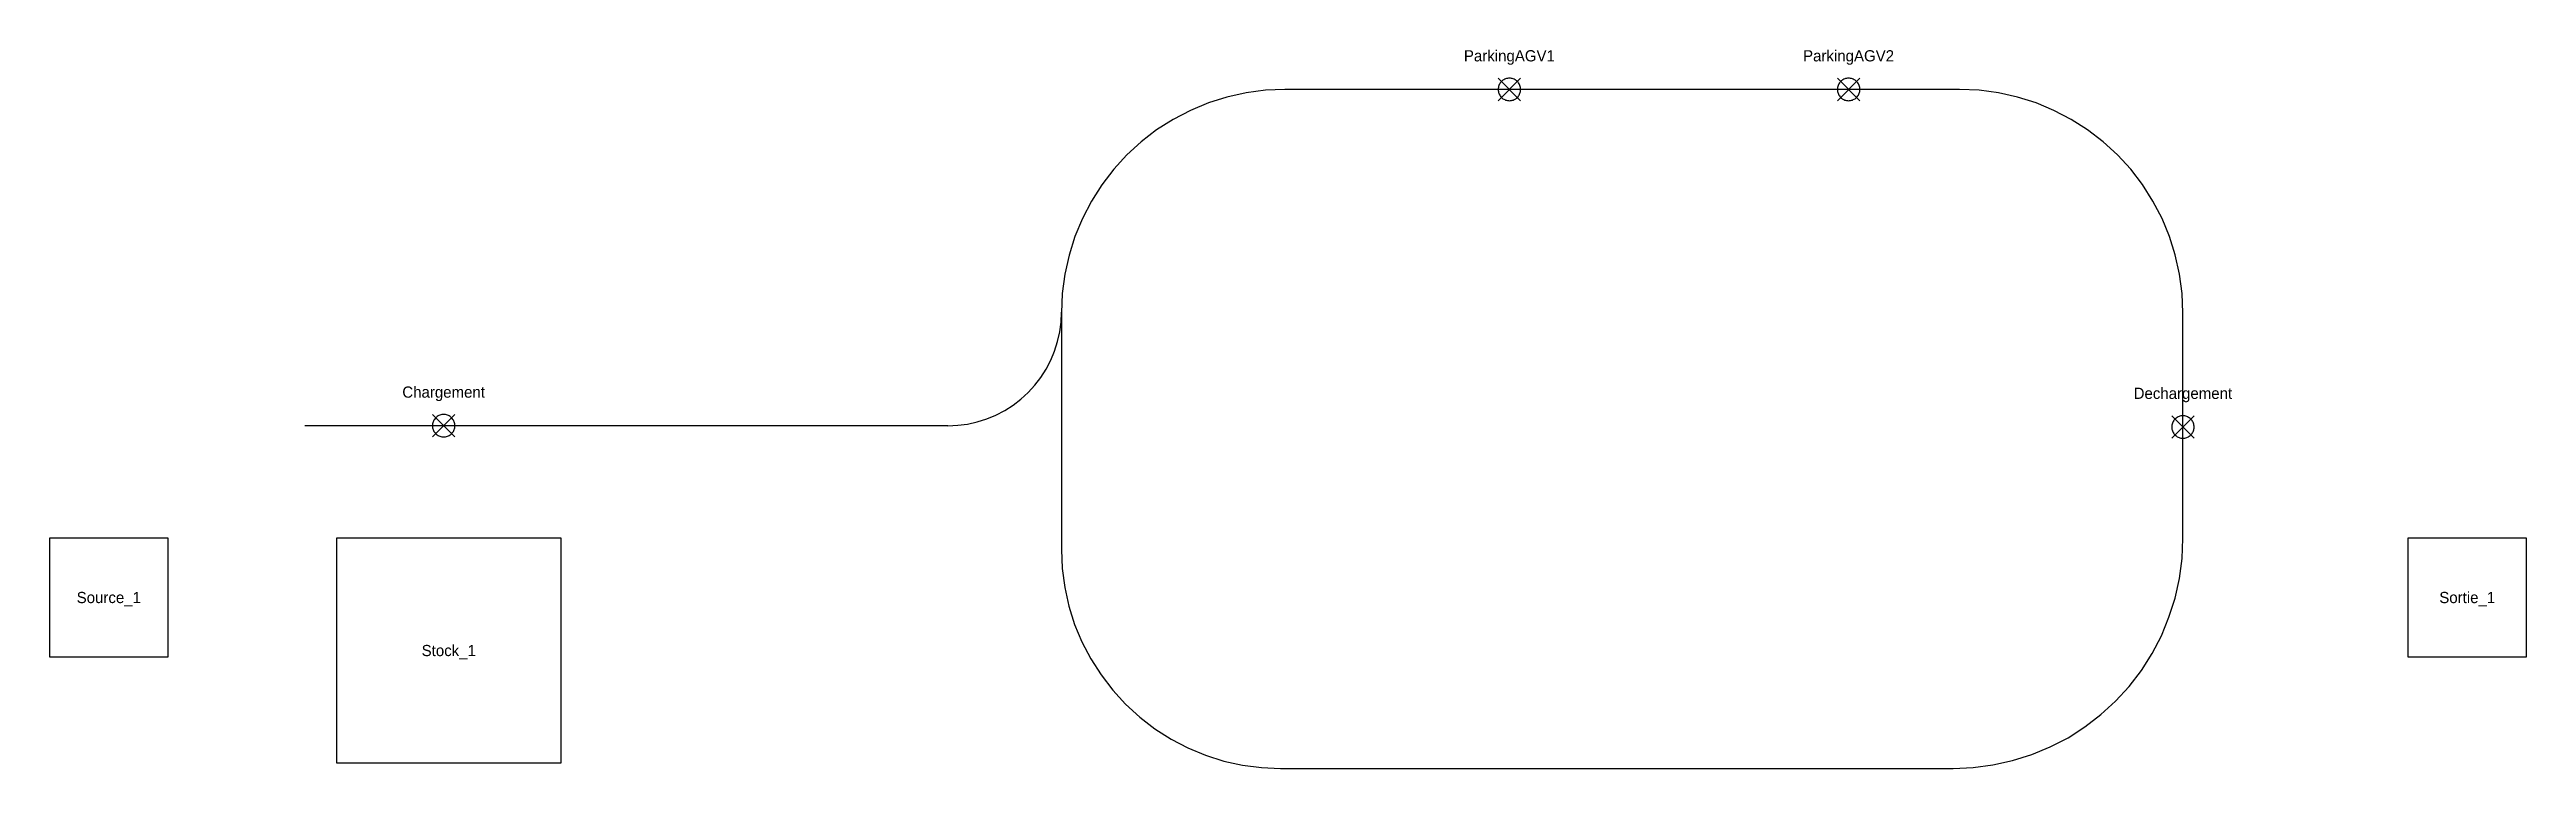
# Model space of a CAD drawing. Extents: x -9 to 13.1, y -6.1 to 0.4.
import ezdxf
from ezdxf.enums import TextEntityAlignment as Align

# ---------------------------------------------------------------- set-up
doc = ezdxf.new("R2010")
doc.units = 0
doc.header["$MEASUREMENT"] = 0
for name, color, linetype in [('AGVpath', 7, 'CONTINUOUS'), ('ControlPoints', 7, 'CONTINUOUS'), ('Resources', 7, 'CONTINUOUS')]:
    doc.layers.add(name, color=color, linetype=linetype)

msp = doc.modelspace()

# ---------------------------------------------------------------- linework, layer by layer
at = {"layer": 'AGVpath', "color": 1}
for p, q in [((1.159, -0.191), (1.005, -0.271)), ((1.319, -0.125), (1.159, -0.191)), ((1.484, -0.072), (1.319, -0.125)), ((1.654, -0.035), (1.484, -0.072)), ((1.826, -0.012), (1.654, -0.035)), ((1.999, -0.005), (1.826, -0.012)), ((8.008, -0.005), (1.999, -0.005)), ((8.181, -0.012), (8.008, -0.005)), ((8.353, -0.035), (8.181, -0.012)), ((8.522, -0.072), (8.353, -0.035)), ((8.688, -0.125), (8.522, -0.072)), ((8.848, -0.191), (8.688, -0.125)), ((9.002, -0.271), (8.848, -0.191)), ((0.858, -0.364), (0.721, -0.47)), ((1.005, -0.271), (0.858, -0.364)), ((9.148, -0.364), (9.002, -0.271)), ((9.286, -0.47), (9.148, -0.364)), ((0.593, -0.587), (0.476, -0.715)), ((0.721, -0.47), (0.593, -0.587)), ((9.414, -0.587), (9.286, -0.47)), ((9.531, -0.715), (9.414, -0.587)), ((0.37, -0.853), (0.277, -0.999)), ((0.476, -0.715), (0.37, -0.853)), ((9.636, -0.852), (9.531, -0.715)), ((9.729, -0.999), (9.636, -0.852)), ((0.277, -0.999), (0.197, -1.153)), ((9.81, -1.153), (9.729, -0.999)), ((0.13, -1.313), (0.078, -1.479)), ((0.197, -1.153), (0.13, -1.313)), ((9.876, -1.313), (9.81, -1.153)), ((9.928, -1.478), (9.876, -1.313)), ((0.078, -1.479), (0.041, -1.648)), ((9.966, -1.648), (9.928, -1.478)), ((0.041, -1.648), (0.018, -1.82)), ((9.988, -1.82), (9.966, -1.648)), ((0.018, -1.82), (0.01, -1.994)), ((9.996, -1.993), (9.988, -1.82)), ((-0.024, -2.25), (-0.005, -2.164)), ((-0.005, -2.164), (0.007, -2.076)), ((0.007, -2.076), (0.01, -1.988)), ((0.01, -1.988), (0.01, -4.1)), ((9.996, -4.004), (9.996, -1.993)), ((-0.125, -2.494), (-0.084, -2.415)), ((-0.084, -2.415), (-0.051, -2.334)), ((-0.051, -2.334), (-0.024, -2.25)), ((-0.286, -2.703), (-0.226, -2.638)), ((-0.226, -2.638), (-0.172, -2.568)), ((-0.172, -2.568), (-0.125, -2.494)), ((-0.573, -2.904), (-0.495, -2.864)), ((-0.495, -2.864), (-0.421, -2.816)), ((-0.421, -2.816), (-0.351, -2.762)), ((-0.351, -2.762), (-0.286, -2.703)), ((-1, -2.999), (-6.727, -2.999)), ((-1, -2.999), (-0.912, -2.995)), ((-0.912, -2.995), (-0.825, -2.984)), ((-0.825, -2.984), (-0.739, -2.964)), ((-0.739, -2.964), (-0.655, -2.938)), ((-0.655, -2.938), (-0.573, -2.904)), ((0.01, -4.1), (0.018, -4.27)), ((9.965, -4.359), (9.988, -4.182)), ((9.988, -4.182), (9.996, -4.004)), ((0.018, -4.27), (0.04, -4.438)), ((9.926, -4.534), (9.965, -4.359)), ((0.04, -4.438), (0.077, -4.605)), ((0.077, -4.605), (0.128, -4.767)), ((9.872, -4.704), (9.926, -4.534)), ((0.128, -4.767), (0.193, -4.924)), ((9.804, -4.869), (9.872, -4.704)), ((0.193, -4.924), (0.272, -5.075)), ((9.626, -5.178), (9.722, -5.027)), ((9.722, -5.027), (9.804, -4.869)), ((0.272, -5.075), (0.363, -5.218)), ((0.363, -5.218), (0.467, -5.353)), ((9.517, -5.319), (9.626, -5.178)), ((0.467, -5.353), (0.582, -5.479)), ((0.582, -5.479), (0.707, -5.594)), ((9.265, -5.571), (9.397, -5.451)), ((9.397, -5.451), (9.517, -5.319)), ((0.707, -5.594), (0.842, -5.697)), ((0.842, -5.697), (0.986, -5.789)), ((8.973, -5.776), (9.123, -5.68)), ((9.123, -5.68), (9.265, -5.571)), ((0.986, -5.789), (1.136, -5.867)), ((1.136, -5.867), (1.294, -5.932)), ((1.294, -5.932), (1.456, -5.984)), ((8.479, -5.98), (8.65, -5.927)), ((8.65, -5.927), (8.815, -5.858)), ((8.815, -5.858), (8.973, -5.776)), ((1.456, -5.984), (1.622, -6.02)), ((1.622, -6.02), (1.791, -6.043)), ((1.791, -6.043), (1.961, -6.05)), ((1.961, -6.05), (7.95, -6.05)), ((7.95, -6.05), (8.128, -6.042)), ((8.128, -6.042), (8.305, -6.019)), ((8.305, -6.019), (8.479, -5.98))]:
    msp.add_line(p, q, dxfattribs=at)
at = {"layer": 'ControlPoints', "color": 1}
for p, q in [((3.899, -0.105), (4.099, 0.095)), ((3.899, 0.095), (4.099, -0.105)), ((3.9, 0.004), (3.899, -0.005)), ((3.901, 0.013), (3.9, 0.004)), ((3.903, 0.021), (3.901, 0.013)), ((3.905, 0.03), (3.903, 0.021)), ((3.909, 0.038), (3.905, 0.03)), ((3.913, 0.045), (3.909, 0.038)), ((3.917, 0.053), (3.913, 0.045)), ((3.923, 0.06), (3.917, 0.053)), ((3.928, 0.066), (3.923, 0.06)), ((3.935, 0.072), (3.928, 0.066)), ((3.942, 0.077), (3.935, 0.072)), ((3.949, 0.082), (3.942, 0.077)), ((3.957, 0.086), (3.949, 0.082)), ((3.965, 0.089), (3.957, 0.086)), ((3.973, 0.092), (3.965, 0.089)), ((3.982, 0.094), (3.973, 0.092)), ((3.99, 0.095), (3.982, 0.094)), ((3.999, 0.095), (3.99, 0.095)), ((4.008, 0.095), (3.999, 0.095)), ((4.017, 0.094), (4.008, 0.095)), ((4.025, 0.092), (4.017, 0.094)), ((4.033, 0.089), (4.025, 0.092)), ((4.041, 0.086), (4.033, 0.089)), ((4.049, 0.082), (4.041, 0.086)), ((4.057, 0.077), (4.049, 0.082)), ((4.063, 0.072), (4.057, 0.077)), ((4.07, 0.066), (4.063, 0.072)), ((4.076, 0.06), (4.07, 0.066)), ((4.081, 0.053), (4.076, 0.06)), ((4.086, 0.045), (4.081, 0.053)), ((4.09, 0.038), (4.086, 0.045)), ((4.093, 0.03), (4.09, 0.038)), ((4.096, 0.021), (4.093, 0.03)), ((4.098, 0.013), (4.096, 0.021)), ((4.099, 0.004), (4.098, 0.013)), ((4.099, -0.005), (4.099, 0.004)), ((6.919, -0.105), (7.119, 0.095)), ((6.919, 0.095), (7.119, -0.105)), ((6.92, 0.004), (6.919, -0.005)), ((6.921, 0.013), (6.92, 0.004)), ((6.923, 0.021), (6.921, 0.013)), ((6.925, 0.03), (6.923, 0.021)), ((6.929, 0.038), (6.925, 0.03)), ((6.933, 0.045), (6.929, 0.038)), ((6.937, 0.053), (6.933, 0.045)), ((6.943, 0.06), (6.937, 0.053)), ((6.948, 0.066), (6.943, 0.06)), ((6.955, 0.072), (6.948, 0.066)), ((6.962, 0.077), (6.955, 0.072)), ((6.969, 0.082), (6.962, 0.077)), ((6.977, 0.086), (6.969, 0.082)), ((6.985, 0.089), (6.977, 0.086)), ((6.993, 0.092), (6.985, 0.089)), ((7.002, 0.094), (6.993, 0.092)), ((7.01, 0.095), (7.002, 0.094)), ((7.019, 0.095), (7.01, 0.095)), ((7.028, 0.095), (7.019, 0.095)), ((7.037, 0.094), (7.028, 0.095)), ((7.045, 0.092), (7.037, 0.094)), ((7.053, 0.089), (7.045, 0.092)), ((7.061, 0.086), (7.053, 0.089)), ((7.069, 0.082), (7.061, 0.086)), ((7.077, 0.077), (7.069, 0.082)), ((7.083, 0.072), (7.077, 0.077)), ((7.09, 0.066), (7.083, 0.072)), ((7.096, 0.06), (7.09, 0.066)), ((7.101, 0.053), (7.096, 0.06)), ((7.106, 0.045), (7.101, 0.053)), ((7.11, 0.038), (7.106, 0.045)), ((7.113, 0.03), (7.11, 0.038)), ((7.116, 0.021), (7.113, 0.03)), ((7.118, 0.013), (7.116, 0.021)), ((7.119, 0.004), (7.118, 0.013)), ((7.119, -0.005), (7.119, 0.004)), ((3.899, -0.005), (3.9, -0.013)), ((3.9, -0.013), (3.901, -0.022)), ((3.901, -0.022), (3.903, -0.031)), ((3.903, -0.031), (3.905, -0.039)), ((3.905, -0.039), (3.909, -0.047)), ((3.909, -0.047), (3.913, -0.055)), ((3.913, -0.055), (3.917, -0.062)), ((3.917, -0.062), (3.923, -0.069)), ((3.923, -0.069), (3.928, -0.075)), ((3.928, -0.075), (3.935, -0.081)), ((3.935, -0.081), (3.942, -0.087)), ((3.942, -0.087), (3.949, -0.091)), ((3.949, -0.091), (3.957, -0.095)), ((3.957, -0.095), (3.965, -0.099)), ((3.965, -0.099), (3.973, -0.101)), ((3.973, -0.101), (3.982, -0.103)), ((3.982, -0.103), (3.99, -0.104)), ((3.99, -0.104), (3.999, -0.105)), ((3.999, -0.105), (4.008, -0.104)), ((4.008, -0.104), (4.017, -0.103)), ((4.017, -0.103), (4.025, -0.101)), ((4.025, -0.101), (4.033, -0.099)), ((4.033, -0.099), (4.041, -0.095)), ((4.041, -0.095), (4.049, -0.091)), ((4.049, -0.091), (4.057, -0.087)), ((4.057, -0.087), (4.063, -0.081)), ((4.063, -0.081), (4.07, -0.075)), ((4.07, -0.075), (4.076, -0.069)), ((4.076, -0.069), (4.081, -0.062)), ((4.081, -0.062), (4.086, -0.055)), ((4.086, -0.055), (4.09, -0.047)), ((4.09, -0.047), (4.093, -0.039)), ((4.093, -0.039), (4.096, -0.031)), ((4.096, -0.031), (4.098, -0.022)), ((4.098, -0.022), (4.099, -0.013)), ((4.099, -0.013), (4.099, -0.005)), ((6.919, -0.005), (6.92, -0.013)), ((6.92, -0.013), (6.921, -0.022)), ((6.921, -0.022), (6.923, -0.031)), ((6.923, -0.031), (6.925, -0.039)), ((6.925, -0.039), (6.929, -0.047)), ((6.929, -0.047), (6.933, -0.055)), ((6.933, -0.055), (6.937, -0.062)), ((6.937, -0.062), (6.943, -0.069)), ((6.943, -0.069), (6.948, -0.075)), ((6.948, -0.075), (6.955, -0.081)), ((6.955, -0.081), (6.962, -0.087)), ((6.962, -0.087), (6.969, -0.091)), ((6.969, -0.091), (6.977, -0.095)), ((6.977, -0.095), (6.985, -0.099)), ((6.985, -0.099), (6.993, -0.101)), ((6.993, -0.101), (7.002, -0.103)), ((7.002, -0.103), (7.01, -0.104)), ((7.01, -0.104), (7.019, -0.105)), ((7.019, -0.105), (7.028, -0.104)), ((7.028, -0.104), (7.037, -0.103)), ((7.037, -0.103), (7.045, -0.101)), ((7.045, -0.101), (7.053, -0.099)), ((7.053, -0.099), (7.061, -0.095)), ((7.061, -0.095), (7.069, -0.091)), ((7.069, -0.091), (7.077, -0.087)), ((7.077, -0.087), (7.083, -0.081)), ((7.083, -0.081), (7.09, -0.075)), ((7.09, -0.075), (7.096, -0.069)), ((7.096, -0.069), (7.101, -0.062)), ((7.101, -0.062), (7.106, -0.055)), ((7.106, -0.055), (7.11, -0.047)), ((7.11, -0.047), (7.113, -0.039)), ((7.113, -0.039), (7.116, -0.031)), ((7.116, -0.031), (7.118, -0.022)), ((7.118, -0.022), (7.119, -0.013)), ((7.119, -0.013), (7.119, -0.005)), ((-5.591, -3.099), (-5.391, -2.899)), ((-5.591, -2.899), (-5.391, -3.099)), ((-5.59, -2.99), (-5.591, -2.999)), ((-5.591, -2.999), (-5.59, -3.008)), ((-5.589, -2.982), (-5.59, -2.99)), ((-5.59, -3.008), (-5.589, -3.016)), ((-5.587, -2.973), (-5.589, -2.982)), ((-5.589, -3.016), (-5.587, -3.025)), ((-5.585, -2.965), (-5.587, -2.973)), ((-5.587, -3.025), (-5.585, -3.033)), ((-5.581, -2.957), (-5.585, -2.965)), ((-5.585, -3.033), (-5.581, -3.041)), ((-5.577, -2.949), (-5.581, -2.957)), ((-5.581, -3.041), (-5.577, -3.049)), ((-5.573, -2.942), (-5.577, -2.949)), ((-5.577, -3.049), (-5.573, -3.056)), ((-5.567, -2.935), (-5.573, -2.942)), ((-5.573, -3.056), (-5.567, -3.063)), ((-5.561, -2.928), (-5.567, -2.935)), ((-5.567, -3.063), (-5.561, -3.07)), ((-5.555, -2.922), (-5.561, -2.928)), ((-5.561, -3.07), (-5.555, -3.076)), ((-5.548, -2.917), (-5.555, -2.922)), ((-5.555, -3.076), (-5.548, -3.081)), ((-5.541, -2.912), (-5.548, -2.917)), ((-5.548, -3.081), (-5.541, -3.086)), ((-5.533, -2.908), (-5.541, -2.912)), ((-5.541, -3.086), (-5.533, -3.09)), ((-5.525, -2.905), (-5.533, -2.908)), ((-5.517, -2.902), (-5.525, -2.905)), ((-5.508, -2.9), (-5.517, -2.902)), ((-5.5, -2.899), (-5.508, -2.9)), ((-5.491, -2.899), (-5.5, -2.899)), ((-5.482, -2.899), (-5.491, -2.899)), ((-5.473, -2.9), (-5.482, -2.899)), ((-5.465, -2.902), (-5.473, -2.9)), ((-5.457, -2.905), (-5.465, -2.902)), ((-5.449, -2.908), (-5.457, -2.905)), ((-5.441, -2.912), (-5.449, -2.908)), ((-5.449, -3.09), (-5.441, -3.086)), ((-5.433, -2.917), (-5.441, -2.912)), ((-5.441, -3.086), (-5.433, -3.081)), ((-5.427, -2.922), (-5.433, -2.917)), ((-5.433, -3.081), (-5.427, -3.076)), ((-5.42, -2.928), (-5.427, -2.922)), ((-5.427, -3.076), (-5.42, -3.07)), ((-5.414, -2.935), (-5.42, -2.928)), ((-5.42, -3.07), (-5.414, -3.063)), ((-5.409, -2.942), (-5.414, -2.935)), ((-5.414, -3.063), (-5.409, -3.056)), ((-5.404, -2.949), (-5.409, -2.942)), ((-5.409, -3.056), (-5.404, -3.049)), ((-5.4, -2.957), (-5.404, -2.949)), ((-5.404, -3.049), (-5.4, -3.041)), ((-5.397, -2.965), (-5.4, -2.957)), ((-5.4, -3.041), (-5.397, -3.033)), ((-5.394, -2.973), (-5.397, -2.965)), ((-5.397, -3.033), (-5.394, -3.025)), ((-5.392, -2.982), (-5.394, -2.973)), ((-5.394, -3.025), (-5.392, -3.016)), ((-5.391, -2.99), (-5.392, -2.982)), ((-5.392, -3.016), (-5.391, -3.008)), ((-5.391, -2.999), (-5.391, -2.99)), ((-5.391, -3.008), (-5.391, -2.999)), ((9.896, -3.11), (10.096, -2.91)), ((9.896, -2.91), (10.096, -3.11)), ((9.897, -2.993), (9.896, -3.002)), ((9.896, -3.002), (9.896, -3.01)), ((9.896, -3.01), (9.896, -3.019)), ((9.896, -3.019), (9.897, -3.028)), ((9.899, -2.984), (9.897, -2.993)), ((9.897, -3.028), (9.899, -3.036)), ((9.902, -2.976), (9.899, -2.984)), ((9.899, -3.036), (9.902, -3.044)), ((9.905, -2.968), (9.902, -2.976)), ((9.902, -3.044), (9.905, -3.053)), ((9.909, -2.96), (9.905, -2.968)), ((9.905, -3.053), (9.909, -3.06)), ((9.914, -2.953), (9.909, -2.96)), ((9.909, -3.06), (9.914, -3.068)), ((9.919, -2.946), (9.914, -2.953)), ((9.914, -3.068), (9.919, -3.075)), ((9.925, -2.94), (9.919, -2.946)), ((9.919, -3.075), (9.925, -3.081)), ((9.932, -2.934), (9.925, -2.94)), ((9.925, -3.081), (9.932, -3.087)), ((9.938, -2.928), (9.932, -2.934)), ((9.932, -3.087), (9.938, -3.092)), ((9.946, -2.924), (9.938, -2.928)), ((9.954, -2.92), (9.946, -2.924)), ((9.962, -2.916), (9.954, -2.92)), ((9.97, -2.914), (9.962, -2.916)), ((9.978, -2.912), (9.97, -2.914)), ((9.987, -2.911), (9.978, -2.912)), ((9.996, -2.91), (9.987, -2.911)), ((10.005, -2.911), (9.996, -2.91)), ((10.013, -2.912), (10.005, -2.911)), ((10.022, -2.914), (10.013, -2.912)), ((10.03, -2.916), (10.022, -2.914)), ((10.038, -2.92), (10.03, -2.916)), ((10.046, -2.924), (10.038, -2.92)), ((10.053, -2.928), (10.046, -2.924)), ((10.06, -2.934), (10.053, -2.928)), ((10.053, -3.092), (10.06, -3.087)), ((10.067, -2.94), (10.06, -2.934)), ((10.06, -3.087), (10.067, -3.081)), ((10.072, -2.946), (10.067, -2.94)), ((10.067, -3.081), (10.072, -3.075)), ((10.078, -2.953), (10.072, -2.946)), ((10.072, -3.075), (10.078, -3.068)), ((10.082, -2.96), (10.078, -2.953)), ((10.078, -3.068), (10.082, -3.06)), ((10.086, -2.968), (10.082, -2.96)), ((10.082, -3.06), (10.086, -3.053)), ((10.09, -2.976), (10.086, -2.968)), ((10.086, -3.053), (10.09, -3.044)), ((10.092, -2.984), (10.09, -2.976)), ((10.09, -3.044), (10.092, -3.036)), ((10.094, -2.993), (10.092, -2.984)), ((10.092, -3.036), (10.094, -3.028)), ((10.095, -3.002), (10.094, -2.993)), ((10.094, -3.028), (10.095, -3.019)), ((10.096, -3.01), (10.095, -3.002)), ((10.095, -3.019), (10.096, -3.01)), ((-5.533, -3.09), (-5.525, -3.093)), ((-5.525, -3.093), (-5.517, -3.096)), ((-5.517, -3.096), (-5.508, -3.097)), ((-5.508, -3.097), (-5.5, -3.099)), ((-5.5, -3.099), (-5.491, -3.099)), ((-5.491, -3.099), (-5.482, -3.099)), ((-5.482, -3.099), (-5.473, -3.097)), ((-5.473, -3.097), (-5.465, -3.096)), ((-5.465, -3.096), (-5.457, -3.093)), ((-5.457, -3.093), (-5.449, -3.09)), ((9.938, -3.092), (9.946, -3.097)), ((9.946, -3.097), (9.954, -3.101)), ((9.954, -3.101), (9.962, -3.104)), ((9.962, -3.104), (9.97, -3.107)), ((9.97, -3.107), (9.978, -3.109)), ((9.978, -3.109), (9.987, -3.11)), ((9.987, -3.11), (9.996, -3.11)), ((9.996, -3.11), (10.005, -3.11)), ((10.005, -3.11), (10.013, -3.109)), ((10.013, -3.109), (10.022, -3.107)), ((10.022, -3.107), (10.03, -3.104)), ((10.03, -3.104), (10.038, -3.101)), ((10.038, -3.101), (10.046, -3.097)), ((10.046, -3.097), (10.053, -3.092))]:
    msp.add_line(p, q, dxfattribs=at)
at = {"layer": 'Resources', "color": 173}
for p, q in [((-9, -4), (-9, -5.055)), ((-7.945, -4), (-9, -4)), ((-7.945, -5.055), (-7.945, -4)), ((12, -4), (12, -5.055)), ((13.055, -4), (12, -4)), ((13.055, -5.055), (13.055, -4)), ((-9, -5.055), (-7.945, -5.055)), ((12, -5.055), (13.055, -5.055))]:
    msp.add_line(p, q, dxfattribs=at)
at = {"layer": 'Resources', "color": 8}
for p, q in [((-6.445, -4), (-6.445, -6)), ((-4.445, -4), (-6.445, -4)), ((-4.445, -6), (-4.445, -4)), ((-6.445, -6), (-4.445, -6))]:
    msp.add_line(p, q, dxfattribs=at)

# ---------------------------------------------------------------- texts
at = {"layer": 'ControlPoints', "color": 1}
for s, p in [('ParkingAGV1', (3.999, 0.295)), ('ParkingAGV2', (7.019, 0.295)), ('Chargement', (-5.491, -2.699)), ('Dechargement', (9.996, -2.71))]:
    msp.add_text(s, height=0.1, dxfattribs=at).set_placement(p, align=Align.MIDDLE_CENTER)
at = {"layer": 'Resources', "color": 173}
for s, p in [('Source_1', (-8.472, -4.528)), ('Sortie_1', (12.528, -4.528))]:
    msp.add_text(s, height=0.1, dxfattribs=at).set_placement(p, align=Align.MIDDLE_CENTER)
at = {"layer": 'Resources', "color": 8}
msp.add_text('Stock_1', height=0.1, dxfattribs=at).set_placement((-5.445, -5), align=Align.MIDDLE_CENTER)

doc.saveas('drawing.dxf')
